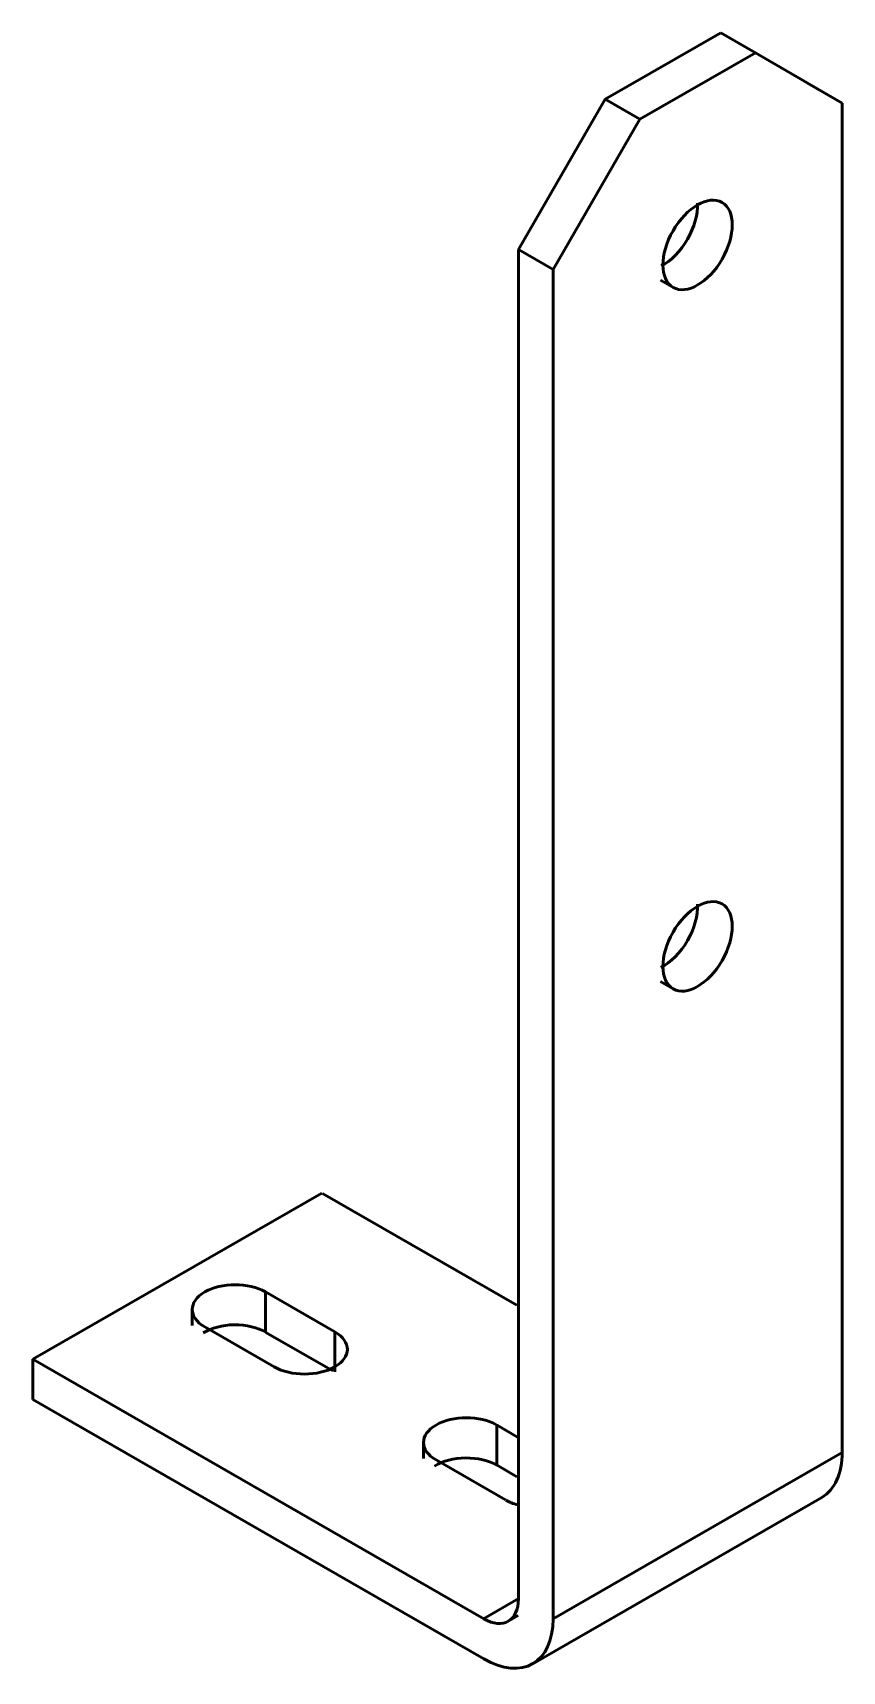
# Model space of a CAD drawing. Header units: millimetres. Extents: x -14552 to -4230, y 14289 to 18426.
# Drawn here: x -4350.6 to -4229.5, y 16425.8 to 16671.1 of the extents above; entities that cross this region are included whole.
import ezdxf

# ---------------------------------------------------------------- set-up
doc = ezdxf.new("R2010")
doc.units = ezdxf.units.MM
doc.layers.add('外形線', color=7, linetype='Continuous', lineweight=50)

msp = doc.modelspace()

# ---------------------------------------------------------------- linework, layer by layer
at = {"layer": '外形線'}
for p, q in [((-4247.7, 16671.1), (-4264.99, 16661.14)), ((-4247.7, 16671.1), (-4242.51, 16668.12)), ((-4242.51, 16668.12), (-4259.81, 16658.15)), ((-4242.51, 16668.12), (-4229.53, 16660.59)), ((-4229.53, 16660.59), (-4234.72, 16663.58)), ((-4264.99, 16661.14), (-4277.97, 16638.67)), ((-4259.81, 16658.15), (-4264.99, 16661.14)), ((-4229.53, 16458.58), (-4229.53, 16660.59)), ((-4272.78, 16635.68), (-4259.81, 16658.15)), ((-4277.97, 16638.67), (-4272.78, 16635.68)), ((-4277.97, 16436.67), (-4277.97, 16638.67)), ((-4272.78, 16635.68), (-4272.78, 16433.68)), ((-4256.73, 16634.08), (-4254.88, 16633.01)), ((-4256.69, 16529.05), (-4254.83, 16527.98)), ((-4307.38, 16497.41), (-4350.62, 16472.51)), ((-4278.18, 16480.6), (-4307.29, 16497.36)), ((-4315.81, 16482.59), (-4315.81, 16476.59)), ((-4315.81, 16482.59), (-4305.43, 16476.62)), ((-4326.77, 16480.05), (-4326.77, 16477.59)), ((-4314.51, 16471.39), (-4324.89, 16477.36)), ((-4305.73, 16470.79), (-4315.74, 16476.55)), ((-4305.43, 16476.62), (-4305.43, 16470.62)), ((-4350.62, 16472.51), (-4283.16, 16433.66)), ((-4350.62, 16466.51), (-4350.62, 16472.51)), ((-4283.16, 16427.66), (-4350.62, 16466.51)), ((-4281.21, 16462.67), (-4281.21, 16456.67)), ((-4281.16, 16462.64), (-4277.83, 16460.72)), ((-4292.17, 16460.11), (-4292.17, 16457.64)), ((-4279.91, 16451.46), (-4290.29, 16457.44)), ((-4278.2, 16454.93), (-4281.16, 16456.64)), ((-4272.78, 16433.68), (-4229.53, 16458.58)), ((-4275.83, 16426.94), (-4232.59, 16451.84)), ((-4283.18, 16433.64), (-4277.83, 16436.73)), ((-4279.52, 16433.29), (-4277.99, 16434.17))]:
    msp.add_line(p, q, dxfattribs=at)
for centre in [(-4251.16, 16639.34), (-4251.16, 16534.33)]:
    msp.add_ellipse(centre, major_axis=(-3.66, -6.36), ratio=0.578093, dxfattribs=at)
for centre, major_axis, ratio, start_param, end_param in [((-4256.35, 16642.32), (3.66, 6.36), 0.578093, 3.879043, 5.542824), ((-4256.35, 16537.32), (3.66, 6.36), 0.578093, 3.869308, 5.552815), ((-4320.35, 16479.98), (-6.42, 0), 0.575862, 3.926991, 7.068583), ((-4320.35, 16473.98), (-6.42, 0), 0.575862, 3.911046, 5.549594), ((-4309.97, 16474), (6.42, 0), 0.575862, 3.926991, 7.068583), ((-4285.75, 16460.06), (-6.42, 0), 0.575862, 3.926991, 7.068583), ((-4285.75, 16454.05), (-6.42, 0), 0.575862, 3.915348, 5.545272), ((-4239.91, 16464.56), (7.32, -12.72), 0.578093, 6.283185, 7.074244), ((-4275.37, 16454.08), (-6.42, 0), 0.575862, 0.79397, 1.13948), ((-4283.16, 16439.66), (3.66, -6.36), 0.578093, 5.499721, 7.070517), ((-4283.16, 16439.66), (7.32, -12.72), 0.578093, 5.499721, 7.070517)]:
    msp.add_ellipse(centre, major_axis=major_axis, ratio=ratio, start_param=start_param, end_param=end_param, dxfattribs=at)

doc.saveas('drawing.dxf')
